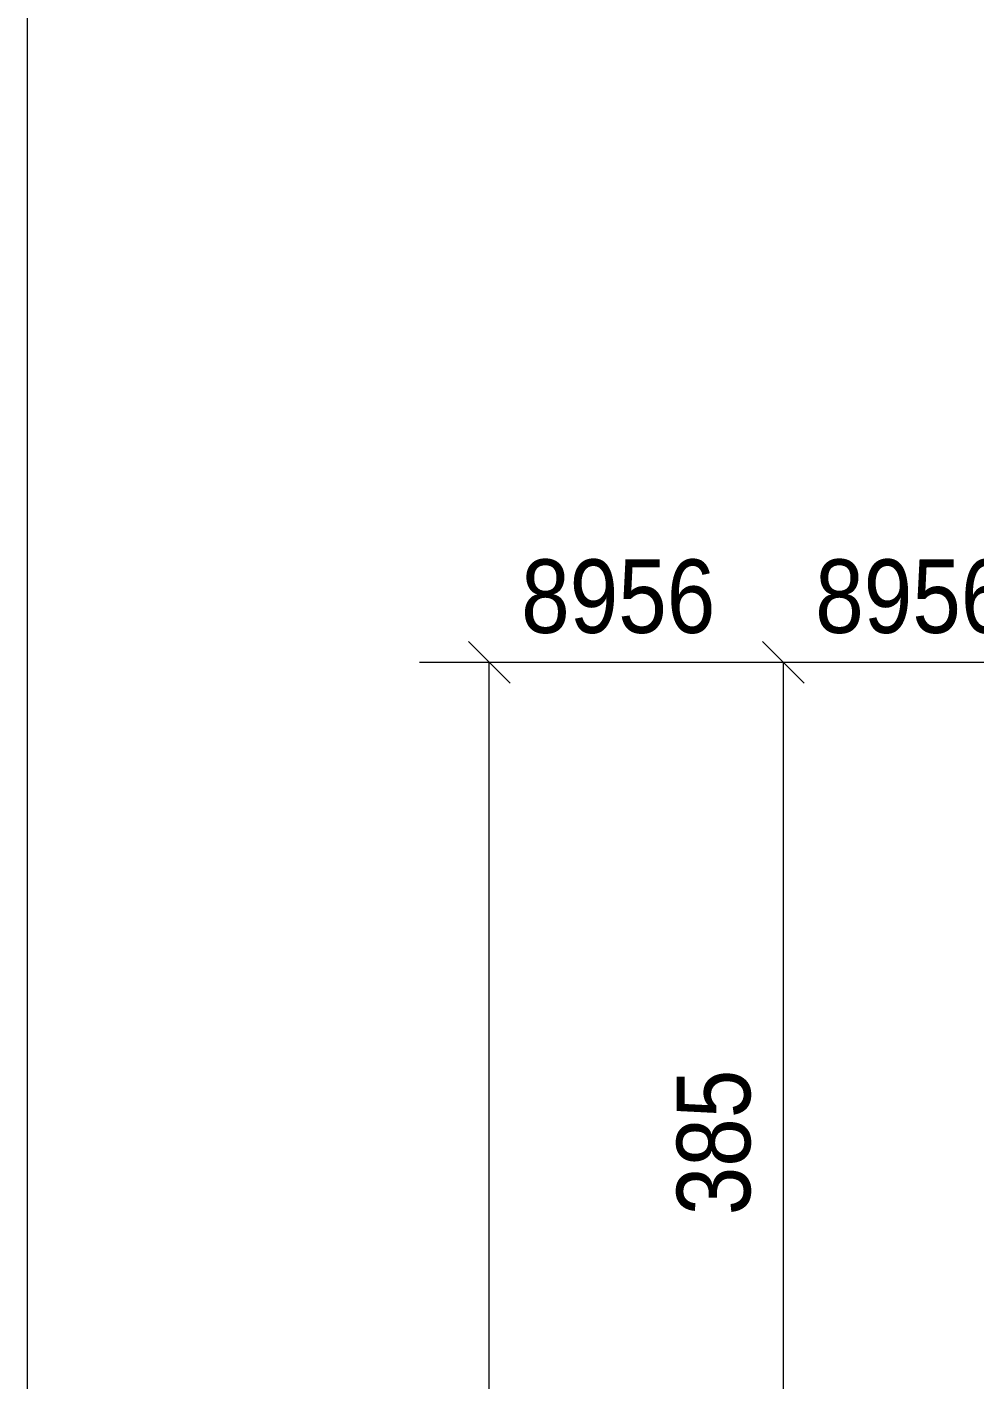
# Model space of a CAD drawing. Header units: millimetres. Extents: x 2 to 579, y 1 to 825.
# Drawn here: x 5 to 43.7, y 645.7 to 700.9 of the extents above; entities that cross this region are included whole.
import ezdxf

# ---------------------------------------------------------------- set-up
doc = ezdxf.new("R2010")
doc.units = ezdxf.units.MM
doc.linetypes.add('XKITLINE00', pattern=[0])
doc.layers.add('Dimensions', color=7, linetype='Continuous', lineweight=0)
doc.layers.add('DrawingSheet', color=5, linetype='Continuous', lineweight=0)
doc.styles.add('ARIAL', font='ARIAL.TTF')

# ---------------------------------------------------------------- blocks, each defined once
blk = doc.blocks.new('*A127')
at = {"layer": 'DrawingSheet', "color": 5, "linetype": 'XKITLINE00', "lineweight": 0}
blk.add_line((5, 825), (5, 5), dxfattribs=at)
blk = doc.blocks.new('*A218')
at = {"layer": 'Dimensions', "color": 7, "linetype": 'XKITLINE00', "lineweight": 0}
for p, q in [((23.014, 675.867), (24.711, 674.169)), ((60.863, 675.018), (21.013, 675.018)), ((23.863, 408.564), (23.863, 675.018))]:
    blk.add_line(p, q, dxfattribs=at)
at = {"layer": 'Dimensions', "color": 3}
blk.add_point((23.863, 675.018), dxfattribs=at)
at = {"layer": 'Dimensions', "color": 3, "style": 'ARIAL', "width": 0.85}
blk.add_text('8956', height=3, dxfattribs=at).set_placement((25.163, 676.218))
blk = doc.blocks.new('*A221')
at = {"layer": 'Dimensions', "color": 7, "linetype": 'XKITLINE00', "lineweight": 0}
for p, q in [((35.014, 675.867), (36.711, 674.169)), ((60.863, 675.018), (33.013, 675.018)), ((35.863, 636.562), (35.863, 675.018)), ((35.014, 637.41), (36.711, 635.713)), ((55.413, 636.562), (33.013, 636.562))]:
    blk.add_line(p, q, dxfattribs=at)
at = {"layer": 'Dimensions', "color": 3}
for p in [(35.863, 675.018), (35.863, 636.562)]:
    blk.add_point(p, dxfattribs=at)
at = {"layer": 'Dimensions', "color": 3, "style": 'ARIAL', "width": 0.85}
blk.add_text('8956', height=3, dxfattribs=at).set_placement((37.163, 676.218))
blk.add_text('385', height=3, rotation=90.0002, dxfattribs=at).set_placement((34.513, 652.452))

msp = doc.modelspace()

# ---------------------------------------------------------------- block references
at = {"lineweight": 0}
for name in ['*A127', '*A218', '*A221']:
    msp.add_blockref(name, (0, 0), dxfattribs=at)

doc.saveas('drawing.dxf')
